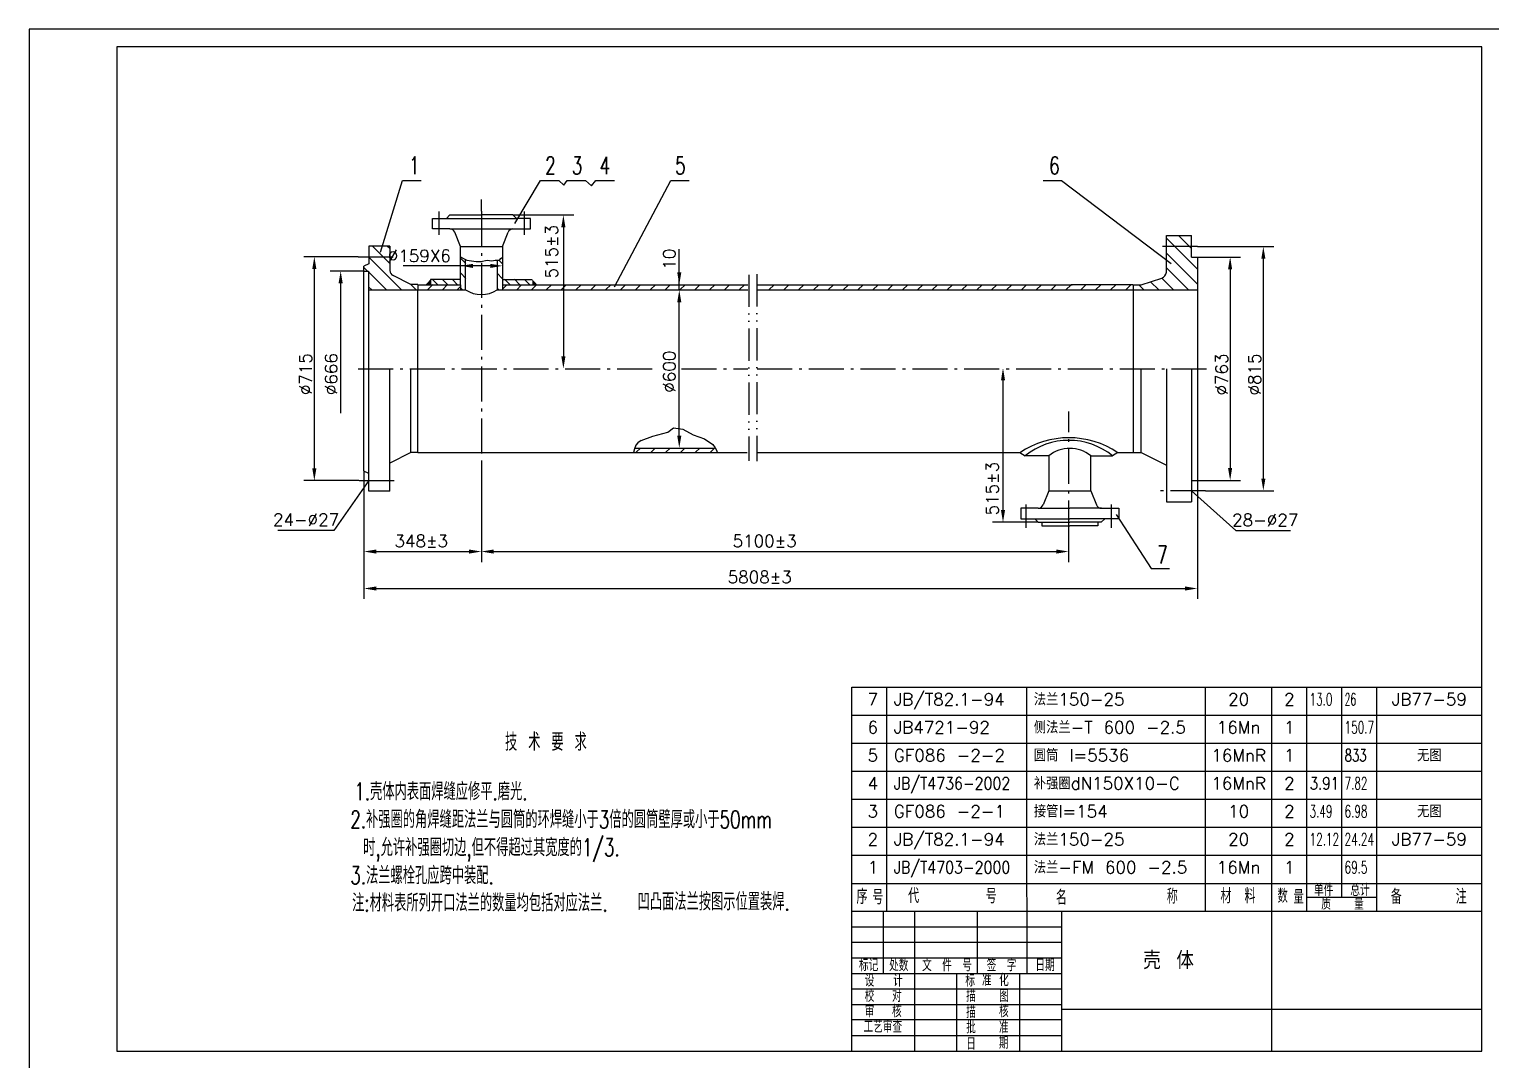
# Model space of a CAD drawing. Extents: x 0 to 2851, y -28 to 1393.
# Drawn here: x 2010.8 to 2428.4, y 1098.3 to 1392.8 of the extents above; entities that cross this region are included whole.
import ezdxf
from ezdxf.enums import TextEntityAlignment as Align

# ---------------------------------------------------------------- set-up
doc = ezdxf.new("R2010")
doc.units = 0
doc.header["$LTSCALE"] = 8
doc.header["$MEASUREMENT"] = 0
doc.linetypes.add('CENTER', pattern=[1.85, 1.25, -0.25, 0.1, -0.25])
doc.linetypes.add('PHANTOM', pattern=[1.902, 1.15, -0.25, 0.001, -0.25, 0.001, -0.25])
doc.layers.get('0').update_dxf_attribs({"linetype": 'CONTINUOUS'})
for name, color, linetype in [('1', 1, 'CONTINUOUS'), ('CC', 3, 'CONTINUOUS'), ('DD', 3, 'PHANTOM'), ('HZ', 1, 'CONTINUOUS'), ('X', 3, 'CONTINUOUS'), ('YY', 3, 'CONTINUOUS'), ('ZX', 1, 'CENTER')]:
    doc.layers.add(name, color=color, linetype=linetype)
doc.styles.add('HZ', font='txt', dxfattribs={"bigfont": 'hztxt'})

# ---------------------------------------------------------------- blocks, each defined once
blk = doc.blocks.new('QTFL')
for p, q in [((289.27, 156.11), (289.27, 155.11)), ((289.27, 155.11), (297.27, 155.11)), ((305.27, 155.11), (297.27, 155.11)), ((305.27, 156.11), (305.27, 155.11))]:
    blk.add_line(p, q)
at = {"layer": 'CC'}
blk.add_line((310.54, 158.32), (320.49, 142.9), dxfattribs=at)
at = {"layer": 'X'}
blk.add_line((320.49, 142.9), (325.77, 142.9), dxfattribs=at)
at = {"style": 'HZ', "width": 0.7}
blk.add_text('7', height=5, dxfattribs=at).set_placement((322.23, 144.35))
blk = doc.blocks.new('*X148')
at = {"color": 0}
for p, q in [((332.08, 234.32), (328.35, 238.05)), ((333.76, 228.4), (324.88, 237.28)), ((333.76, 224.16), (324.88, 233.04)), ((326.93, 222.5), (323.53, 225.9)), ((331.18, 222.5), (324.88, 228.8)), ((318.45, 222.5), (316.95, 224)), ((322.69, 222.5), (320.33, 224.86))]:
    blk.add_line(p, q, dxfattribs=at)
blk = doc.blocks.new('*X147')
at = {"color": 0}
for p, q in [((103, 230.06), (98.06, 235)), ((103, 234.3), (102.3, 235)), ((106.32, 222.5), (97, 231.82)), ((96.67, 227.91), (95.63, 228.94)), ((102.07, 222.5), (97, 227.57)), ((97.83, 222.5), (97, 223.33)), ((110.56, 222.5), (109.05, 224.01))]:
    blk.add_line(p, q, dxfattribs=at)
blk = doc.blocks.new('*X146')
at = {"color": 0}
for p, q in [((211.31, 222.5), (212.81, 224)), ((215.55, 222.5), (217.05, 224)), ((219.79, 222.5), (221.29, 224)), ((224.04, 222.5), (225.54, 224)), ((228.28, 222.5), (229.78, 224)), ((232.52, 222.5), (234.02, 224)), ((236.76, 222.5), (238.26, 224)), ((241.01, 222.5), (242.51, 224)), ((245.25, 222.5), (246.75, 224)), ((249.49, 222.5), (250.99, 224)), ((253.74, 222.5), (255.24, 224)), ((257.98, 222.5), (259.48, 224)), ((262.22, 222.5), (263.72, 224)), ((266.46, 222.5), (267.96, 224)), ((270.71, 222.5), (272.21, 224)), ((274.95, 222.5), (276.45, 224)), ((279.19, 222.5), (280.69, 224)), ((283.43, 222.5), (284.93, 224)), ((287.68, 222.5), (289.18, 224)), ((291.92, 222.5), (293.42, 224)), ((296.16, 222.5), (297.66, 224)), ((300.4, 222.5), (301.9, 224)), ((304.65, 222.5), (306.15, 224)), ((308.89, 222.5), (310.39, 224))]:
    blk.add_line(p, q, dxfattribs=at)
blk = doc.blocks.new('*X145')
for p, q in [((137.27, 224.07), (135.8, 225.54)), ((140.1, 224.07), (138.64, 225.53)), ((142.93, 224.07), (141.49, 225.51))]:
    blk.add_line(p, q)
blk = doc.blocks.new('*X144')
for p, q in [((111, 224.01), (111.05, 224.07)), ((113.79, 222.56), (115.27, 224.04)), ((118.03, 222.56), (119.49, 224.02)), ((122.27, 222.56), (123.18, 223.46))]:
    blk.add_line(p, q)
blk = doc.blocks.new('*X143')
for p, q in [((173.42, 176.13), (174.6, 177.31)), ((177.67, 176.13), (178.84, 177.31)), ((181.91, 176.13), (183.09, 177.31)), ((186.15, 176.13), (187.33, 177.31)), ((190.39, 176.13), (191.57, 177.31)), ((194.64, 176.13), (195.81, 177.31))]:
    blk.add_line(p, q)
blk = doc.blocks.new('*X142')
for p, q in [((90.56, 130.06), (89.12, 131.49)), ((90.56, 125.81), (89.12, 127.25)), ((89.48, 122.65), (89.12, 123.01))]:
    blk.add_line(p, q)
blk = doc.blocks.new('QT')
for p, q in [((115.18, 242.93), (119.18, 242.93)), ((115.18, 239.93), (115.18, 242.93)), ((119.18, 242.93), (120.18, 243.93)), ((119.18, 242.93), (139.18, 242.93)), ((120.18, 243.93), (129.18, 243.93)), ((124.68, 242.93), (124.68, 242.95)), ((138.18, 243.93), (129.18, 243.93)), ((133.68, 242.95), (133.68, 242.93)), ((139.18, 242.93), (138.18, 243.93)), ((143.18, 242.93), (139.18, 242.93)), ((143.18, 239.93), (143.18, 242.93)), ((120.16, 239.93), (115.18, 239.93)), ((120.16, 239.93), (138.62, 239.93)), ((123.18, 234.93), (121.55, 238.99)), ((135.18, 234.93), (136.8, 238.99)), ((138.19, 239.93), (143.18, 239.93)), ((324.88, 238.05), (332.08, 238.05)), ((324.88, 227.55), (324.88, 238.05)), ((332.08, 231.91), (332.08, 238.05)), ((97, 235), (97, 230)), ((103, 235), (97, 235)), ((103, 235), (103, 228.04)), ((123.18, 224), (123.18, 234.93)), ((123.18, 234.93), (135.18, 234.93)), ((135.18, 234.93), (135.18, 224)), ((97, 230), (95.56, 229.28)), ((124.68, 222.5), (124.68, 231.19)), ((133.68, 231), (133.68, 222.5)), ((332.08, 231.91), (333.76, 231.91)), ((333.76, 231.91), (333.76, 222.5)), ((95.56, 227.91), (96.88, 227.91)), ((95.63, 227.97), (95.63, 229.28)), ((95.63, 170.77), (95.63, 227.97)), ((97, 222.56), (97, 227.86)), ((108.98, 224.01), (103.97, 226.64)), ((114.63, 225.5), (114.63, 224)), ((123.18, 225.5), (114.63, 225.5)), ((135.18, 225.5), (143.72, 225.5)), ((317.7, 224), (323.52, 225.9)), ((96.88, 222.5), (111.02, 222.5)), ((97, 165), (97, 222.56)), ((111, 224.01), (108.98, 224.01)), ((111, 224), (111, 222.55)), ((111, 224), (123.18, 224)), ((111, 176), (111, 222.5)), ((111.02, 222.5), (124.68, 222.5)), ((123.18, 224), (123.18, 222.54)), ((133.67, 222.5), (205.28, 222.5)), ((133.68, 222.5), (135.2, 222.5)), ((135.18, 224), (205.28, 224)), ((135.18, 224), (135.18, 222.5)), ((208, 224), (297.94, 224)), ((208, 222.5), (313.14, 222.5)), ((313.14, 224), (297.63, 224)), ((315.32, 224), (313.14, 224)), ((313.14, 222.5), (315.34, 222.5)), ((315.34, 224), (317.7, 224)), ((315.34, 224), (315.34, 176)), ((315.34, 222.5), (333.76, 222.5)), ((333.76, 222.5), (333.76, 168.09)), ((103, 165), (103, 200)), ((108.98, 176.02), (108.98, 200.02)), ((317.7, 176.05), (317.7, 200)), ((324.88, 200), (324.88, 161.95)), ((332.08, 200), (332.08, 161.95)), ((108.98, 176), (103, 173)), ((111, 176), (108.98, 176)), ((111, 176), (205.14, 176)), ((173.23, 177.31), (195.67, 177.31)), ((207.87, 176), (283, 176)), ((283, 176), (284.5, 175.11)), ((311, 176), (309.5, 175.11)), ((311, 176), (315.34, 176)), ((315.34, 176.05), (317.7, 176.05)), ((317.7, 176.05), (324.88, 172.45)), ((291.27, 175.11), (284.5, 175.11)), ((291.27, 175.11), (291.27, 165.11)), ((303.27, 175.11), (309.5, 175.11)), ((303.27, 165.11), (303.27, 175.11)), ((97, 170), (95.63, 170.68)), ((332.08, 168.09), (333.76, 168.09)), ((103, 165), (97, 165)), ((291.27, 165.11), (289.65, 161.05)), ((291.27, 165.11), (303.27, 165.11)), ((303.27, 165.11), (304.9, 161.05)), ((288.26, 160.11), (283.27, 160.11)), ((283.27, 160.11), (283.27, 157.11)), ((288.26, 160.11), (297.27, 160.11)), ((306.29, 160.11), (297.27, 160.11)), ((306.29, 160.11), (311.27, 160.11)), ((311.27, 160.11), (311.27, 157.11)), ((324.88, 161.95), (332.08, 161.95)), ((283.27, 157.11), (297.27, 157.11)), ((287.27, 157.11), (288.27, 156.11)), ((288.27, 156.11), (297.27, 156.11)), ((311.27, 157.11), (297.27, 157.11)), ((306.27, 156.11), (297.27, 156.11)), ((307.27, 157.11), (306.27, 156.11))]:
    blk.add_line(p, q)
at = {"color": 3}
for p, q in [((135.14, 230.06), (134.19, 231.01)), ((135.14, 225.81), (133.7, 227.25)), ((134.18, 222.52), (133.7, 223.01))]:
    blk.add_line(p, q, dxfattribs=at)
for centre, radius, start, end in [((120.16, 238.43), 1.5, 21.8014, 90), ((138.19, 238.43), 1.5, 90, 158.1986), ((104.5, 228.04), 1.5, 180, 249.444), ((322.94, 227.77), 1.96, 287.2317, 353.5869), ((129.17, 229.47), 8.29, 237.1602, 302.8864), ((297, 155.15), 25.11, 56.1139, 123.8861), ((297, 159.52), 19.99, 51.2901, 128.7099), ((297.27, 167.62), 9.6, 51.3261, 128.6739), ((288.26, 161.61), 1.5, 270, 338.1986), ((306.29, 161.61), 1.5, 201.8014, 270)]:
    blk.add_arc(centre, radius, start, end)
for points in [[(114.63, 224), (114.63, 225.5), (113.22, 224.02)], [(143.72, 224), (143.72, 225.5), (145.13, 224.02)]]:
    blk.add_solid(points)
at = {"layer": 'CC'}
for p, q in [((100.36, 233.31), (106.68, 253.75)), ((151.34, 253.75), (152.76, 252.42)), ((152.76, 252.42), (153.66, 253.75)), ((158.94, 253.75), (160.62, 252.21)), ((160.62, 252.21), (161.88, 253.75)), ((294.93, 253.75), (326.26, 230.07)), ((138.24, 243.93), (155.6, 243.93)), ((152.6, 240.43), (152.6, 203.5)), ((185.71, 222.63), (185.71, 234.14)), ((333.77, 234.9), (355.56, 234.9)), ((93.95, 232), (78.45, 232)), ((123.18, 231.97), (124.11, 231.5)), ((124.11, 231.5), (125.03, 231)), ((125.03, 231), (126.35, 230.78)), ((126.35, 230.78), (127.69, 230.59)), ((127.69, 230.59), (129.03, 230.59)), ((129.03, 230.59), (130.85, 231)), ((130.85, 231), (132.19, 230.78)), ((132.19, 230.78), (133.11, 231)), ((133.11, 231), (134.35, 231)), ((134.35, 231), (134.77, 231.5)), ((134.77, 231.5), (135.2, 231.9)), ((333.82, 231.91), (346.08, 231.91)), ((352.56, 231.4), (352.56, 168.6)), ((81.45, 228.5), (81.45, 171.5)), ((95.57, 227.91), (85.97, 227.91)), ((131.73, 229.38), (106.87, 229.38)), ((343.08, 228.41), (343.08, 171.59)), ((88.97, 224.41), (88.97, 187.32)), ((185.71, 180.79), (185.71, 219)), ((278.19, 159.61), (278.19, 196.66)), ((129.18, 172.96), (129.18, 144.74)), ((129.18, 172.96), (129.18, 144.74)), ((94.19, 168), (78.45, 168)), ((95.63, 170.71), (95.63, 144.74)), ((333.76, 168.09), (333.76, 134.24)), ((333.82, 168.09), (346.08, 168.09)), ((336.08, 165.1), (355.56, 165.1)), ((288.21, 156.11), (275.19, 156.11)), ((296.91, 152.27), (296.91, 144.74)), ((99.13, 147.74), (125.68, 147.74)), ((132.68, 147.74), (293.77, 147.74)), ((95.63, 144.67), (95.63, 134.18)), ((99.13, 137.18), (330.45, 137.18))]:
    blk.add_line(p, q, dxfattribs=at)
for points in [[(153.18, 240.43), (152.01, 240.43), (152.6, 243.93)], [(353.15, 231.4), (351.98, 231.4), (352.56, 234.9)], [(82.03, 228.5), (80.87, 228.5), (81.45, 232)], [(126.78, 228.79), (126.78, 229.96), (123.28, 229.38)], [(131.73, 228.79), (131.73, 229.96), (135.23, 229.38)], [(343.66, 228.41), (342.49, 228.41), (343.08, 231.91)], [(89.55, 224.41), (88.38, 224.41), (88.97, 227.91)], [(186.29, 227.5), (185.13, 227.5), (185.71, 224)], [(186.29, 219), (185.13, 219), (185.71, 222.5)], [(153.18, 203.5), (152.01, 203.5), (152.6, 200)], [(278.78, 196.66), (277.61, 196.66), (278.19, 200.16)], [(186.29, 180.84), (185.13, 180.84), (185.71, 177.34)], [(82.03, 171.5), (80.87, 171.5), (81.45, 168)], [(343.66, 171.59), (342.49, 171.59), (343.08, 168.09)], [(353.15, 168.6), (351.98, 168.6), (352.56, 165.1)], [(278.78, 159.61), (277.61, 159.61), (278.19, 156.11)], [(99.13, 147.15), (99.13, 148.32), (95.63, 147.74)], [(125.68, 147.15), (125.68, 148.32), (129.18, 147.74)], [(132.68, 147.15), (132.68, 148.32), (129.18, 147.74)], [(293.41, 147.15), (293.41, 148.32), (296.91, 147.74)], [(99.13, 136.6), (99.13, 137.76), (95.63, 137.18)], [(330.23, 136.6), (330.23, 137.76), (333.73, 137.18)]]:
    blk.add_solid(points, dxfattribs=at)
at = {"layer": 'DD'}
for p, q in [((205.54, 226.85), (205.54, 173.67)), ((207.87, 226.97), (207.87, 176.51)), ((207.87, 176.51), (207.87, 173.55))]:
    blk.add_line(p, q, dxfattribs=at)
at = {"layer": 'X'}
for p, q in [((106.68, 253.75), (111.96, 253.75)), ((138.69, 241.48), (146.05, 253.75)), ((146.05, 253.75), (151.34, 253.75)), ((153.66, 253.75), (158.94, 253.75)), ((161.88, 253.75), (167.17, 253.75)), ((167.19, 223.42), (183.28, 253.75)), ((183.28, 253.75), (188.56, 253.75)), ((289.64, 253.75), (294.93, 253.75)), ((129.18, 245), (129.18, 248.39)), ((174.83, 179.52), (178.12, 180.7)), ((178.12, 180.7), (182.41, 181.9)), ((182.41, 181.9), (184.05, 183.07)), ((184.05, 183.07), (186.69, 182.69)), ((186.69, 182.69), (189.66, 181.1)), ((189.66, 181.1), (192.96, 179.91)), ((192.96, 179.91), (195.26, 178.33)), ((172.93, 177.07), (172.67, 176.07)), ((173.27, 178.1), (172.93, 177.07)), ((173.85, 178.79), (173.27, 178.1)), ((174.83, 179.52), (173.85, 178.79)), ((195.26, 178.33), (195.99, 177.38)), ((195.99, 177.38), (196.31, 176.69)), ((196.31, 176.69), (196.51, 176.14)), ((97, 168), (86.98, 153.79)), ((332.08, 165.1), (344.7, 153.79)), ((86.98, 153.79), (71.05, 153.79)), ((344.7, 153.79), (360.29, 153.79))]:
    blk.add_line(p, q, dxfattribs=at)
at = {"layer": 'YY'}
for p, q in [((135.18, 222.74), (136.44, 224)), ((139.21, 222.45), (140.68, 224)), ((143.55, 222.63), (144.93, 224)), ((147.8, 222.63), (149.17, 224)), ((152.04, 222.63), (153.41, 224)), ((156.28, 222.63), (157.65, 224)), ((160.52, 222.63), (161.9, 224)), ((164.77, 222.63), (166.14, 224)), ((169.01, 222.63), (170.38, 224)), ((173.25, 222.63), (174.63, 224)), ((177.5, 222.63), (178.87, 224)), ((181.74, 222.63), (183.11, 224)), ((185.98, 222.63), (187.35, 224)), ((190.22, 222.63), (191.6, 224)), ((194.47, 222.63), (195.84, 224)), ((198.71, 222.63), (200.08, 224)), ((202.95, 222.63), (204.32, 224)), ((313.24, 222.49), (314.68, 223.94))]:
    blk.add_line(p, q, dxfattribs=at)
at = {"layer": 'ZX'}
for p, q in [((116.98, 244.87), (116.98, 238.24)), ((129.18, 245), (129.18, 173.02)), ((141.37, 244.87), (141.37, 238.24)), ((333.71, 234.9), (323.28, 234.9)), ((94.01, 232), (104.43, 232)), ((93.94, 200), (178.87, 200)), ((186.38, 200), (205.28, 200)), ((207.92, 200), (336.75, 200)), ((297, 152.29), (297, 187.79)), ((94.25, 168), (105.6, 168)), ((336.02, 165.1), (323.1, 165.1)), ((284.8, 154.55), (284.8, 161.17)), ((309.2, 154.55), (309.2, 161.17))]:
    blk.add_line(p, q, dxfattribs=at)
at = {"layer": 'YY'}
for name, p in [('*X148', (0, 0)), ('*X147', (0, 0)), ('*X142', (34.18, 100)), ('*X145', (-20.55, -0.07)), ('*X145', (0, 0)), ('*X144', (0, 0)), ('*X146', (0, 0)), ('*X143', (0, 0))]:
    blk.add_blockref(name, p, dxfattribs=at)
at = {"style": 'HZ', "width": 0.7}
for s, p in [('1 ', (108.54, 255.57)), ('2', (147.39, 255.57)), ('3', (155, 255.57)), ('4', (162.94, 255.57)), ('5 ', (184.52, 255.57)), ('6', (291.37, 255.57))]:
    blk.add_text(s, height=5, dxfattribs=at).set_placement(p)

msp = doc.modelspace()

# ---------------------------------------------------------------- linework, layer by layer
for p, q in [((2425.82, 1387.78), (2035.82, 1387.78)), ((2035.82, 1387.78), (2035.82, 1100.78)), ((2425.82, 1100.78), (2425.82, 1387.78)), ((2245.82, 1204.78), (2425.82, 1204.78)), ((2245.82, 1148.78), (2245.82, 1204.78)), ((2255.82, 1148.78), (2255.82, 1204.78)), ((2295.82, 1148.78), (2295.82, 1204.78)), ((2346.82, 1148.78), (2346.82, 1204.78)), ((2365.82, 1148.78), (2365.82, 1204.78)), ((2375.82, 1148.78), (2375.82, 1204.78)), ((2385.82, 1148.78), (2385.82, 1204.78)), ((2395.82, 1148.78), (2395.82, 1204.78)), ((2245.82, 1100.78), (2245.82, 1148.81)), ((2245.82, 1148.69), (2425.82, 1148.69)), ((2255.82, 1140.78), (2255.82, 1148.78)), ((2295.88, 1140.78), (2295.82, 1148.78)), ((2346.89, 1140.78), (2346.89, 1148.78)), ((2365.82, 1140.78), (2365.82, 1148.78)), ((2375.82, 1140.78), (2375.82, 1148.78)), ((2385.82, 1144.78), (2385.82, 1148.78)), ((2395.82, 1140.78), (2395.82, 1148.78)), ((2245.82, 1140.78), (2425.82, 1140.78)), ((2254.81, 1140.83), (2254.81, 1123.03)), ((2263.82, 1100.78), (2263.82, 1140.83)), ((2281.76, 1123.03), (2281.76, 1140.83)), ((2295.88, 1123.03), (2295.88, 1140.83)), ((2305.82, 1100.78), (2305.82, 1140.78)), ((2365.82, 1100.78), (2365.82, 1140.78)), ((2245.82, 1127.42), (2305.89, 1127.42)), ((2245.82, 1122.98), (2305.89, 1122.98)), ((2275.82, 1100.78), (2275.82, 1123.03)), ((2293.82, 1100.78), (2293.82, 1123.03)), ((2305.82, 1112.78), (2425.82, 1112.78)), ((2035.82, 1100.78), (2425.82, 1100.78))]:
    msp.add_line(p, q)
at = {"layer": '1'}
for p, q in [((2375.82, 1144.78), (2395.82, 1144.78)), ((2245.82, 1136.3), (2305.89, 1136.3)), ((2245.82, 1131.86), (2305.89, 1131.86)), ((2245.82, 1118.54), (2305.89, 1118.54)), ((2245.82, 1114.1), (2305.89, 1114.1)), ((2305.89, 1109.66), (2245.82, 1109.66)), ((2245.82, 1105.22), (2305.89, 1105.22))]:
    msp.add_line(p, q, dxfattribs=at)
at = {"layer": 'X'}
for p, q in [((2430.82, 1392.78), (2010.82, 1392.78)), ((2010.82, 1392.78), (2010.82, 1095.78)), ((2245.82, 1196.78), (2425.82, 1196.78)), ((2245.82, 1188.78), (2425.82, 1188.78)), ((2245.82, 1180.78), (2425.82, 1180.78)), ((2245.82, 1172.78), (2425.82, 1172.78)), ((2245.82, 1164.78), (2425.82, 1164.78)), ((2245.82, 1156.78), (2425.82, 1156.78))]:
    msp.add_line(p, q, dxfattribs=at)

# ---------------------------------------------------------------- block references
for name in ['QT', 'QTFL']:
    msp.add_blockref(name, (2010.82, 1095.78))

# ---------------------------------------------------------------- texts
at = {"layer": 'CC', "style": 'HZ'}
for s, p in [('515%%P3 ', (2161.82, 1330.78)), ('10', (2195.42, 1327.08)), ('%%C715 ', (2091.52, 1295.78)), ('%%C666 ', (2098.82, 1295.78)), ('%%C600 ', (2195.42, 1296.48)), ('%%C763 ', (2353.22, 1295.68)), ('%%C815 ', (2362.62, 1295.68)), ('515%%P3 ', (2287.72, 1263.08))]:
    msp.add_text(s, height=3.5, rotation=90, dxfattribs=at).set_placement(p, align=Align.CENTER)
for s, p in [('%%C159X6 ', (2123.82, 1326.28)), ('24-%%C27', (2089.92, 1250.88)), ('28-%%C27', (2363.92, 1250.78)), ('348%%P3', (2122.82, 1244.78)), ('5100%%P3', (2220.92, 1244.78)), ('5808%%P3', (2219.52, 1234.48))]:
    msp.add_text(s, height=3.5, dxfattribs=at).set_placement(p, align=Align.CENTER)
at = {"layer": 'HZ', "style": 'HZ'}
for s, height, width, p in [('          技 术 要 求', 5, 0.7, (2112.83, 1186.59)), ('1.壳体内表面焊缝应修平.磨光.', 5, 0.7, (2103.68, 1172.47)), ('2.补强圈的角焊缝距法兰与圆筒的环焊缝小于3倍的圆筒壁厚或小于50mm', 5, 0.7, (2102.54, 1164.47)), ('  时,允许补强圈切边,但不得超过其宽度的1/3.', 5, 0.7, (2099.98, 1156.47)), ('3.法兰螺栓孔应跨中装配.', 5, 0.7, (2102.54, 1148.47)), ('单件', 3.5, 0.75, (2377.86, 1145.05)), ('总计', 3.5, 0.75, (2388.23, 1145.05)), ('注:材料表所列开口法兰的数量均包括对应法兰.', 5, 0.7, (2103.06, 1140.65)), ('凹凸面法兰按图示位置装焊.', 5, 0.7, (2184.6, 1140.98)), ('序', 4.2, 0.75, (2247.16, 1142.81)), ('号', 4.2, 0.75, (2251.69, 1142.68)), ('代', 4.2, 0.75, (2261.91, 1143.05)), ('号', 4.2, 0.75, (2284.09, 1142.97)), ('名', 4.2, 0.75, (2304.12, 1142.58)), ('称', 4.2, 0.75, (2335.79, 1142.88)), ('材', 4.2, 0.75, (2351.12, 1143)), ('料', 4.2, 0.75, (2358, 1143)), ('数', 3.94, 0.75, (2367.42, 1143.13)), ('量', 3.94, 0.75, (2371.96, 1142.86)), ('质', 3.5, 0.75, (2379.93, 1141.16)), ('量', 3.5, 0.75, (2389.3, 1141.14)), ('备', 4.2, 0.75, (2399.78, 1142.81)), ('注', 4.2, 0.75, (2418.35, 1142.81)), ('标记', 3.5, 0.75, (2247.87, 1123.59)), ('处数', 3.5, 0.75, (2256.47, 1123.59)), ('文', 3.5, 0.75, (2265.9, 1123.59)), ('件', 3.5, 0.75, (2271.64, 1123.59)), ('签', 3.5, 0.75, (2284.35, 1123.58)), ('字', 3.5, 0.75, (2290.09, 1123.59)), ('日期', 3.5, 0.75, (2298.28, 1123.59)), ('号', 3.5, 0.75, (2277.38, 1123.59)), ('化', 3.5, 0.75, (2287.91, 1119.32)), ('设', 3.5, 0.75, (2249.51, 1119.2)), ('计', 3.5, 0.75, (2257.62, 1119.2)), ('标', 3.5, 0.75, (2278.25, 1119.2)), ('准', 3.5, 0.75, (2282.99, 1119.32)), ('校', 3.5, 0.75, (2249.51, 1114.81)), ('对', 3.5, 0.75, (2257.3, 1114.81)), ('描', 3.5, 0.75, (2278.48, 1114.81)), ('图', 3.5, 0.75, (2287.91, 1114.81)), ('审', 3.5, 0.75, (2249.51, 1110.42)), ('核', 3.5, 0.75, (2257.3, 1110.42)), ('描', 3.5, 0.75, (2278.48, 1110.23)), ('核', 3.5, 0.75, (2287.87, 1110.42)), ('工艺审查', 3.5, 0.75, (2249.16, 1106.03)), ('批', 3.5, 0.75, (2278.48, 1105.81)), ('准', 3.5, 0.75, (2287.85, 1105.83)), ('日', 3.5, 0.75, (2278.48, 1101.15)), ('期', 3.5, 0.75, (2287.83, 1101.42))]:
    msp.add_text(s, height=height, dxfattribs=dict(at, width=width)).set_placement(p)
at = {"layer": 'X', "style": 'HZ'}
for s, p in [('7', (2253.32, 1199.53)), ('6', (2253.32, 1191.53)), ('5', (2253.32, 1183.53)), ('4', (2253.32, 1175.53)), ('3', (2253.32, 1167.53)), ('2', (2253.32, 1159.53)), ('1', (2253.32, 1151.53))]:
    msp.add_text(s, height=3.5, dxfattribs=at).set_placement(p, align=Align.RIGHT)
for s, p in [('JB/T82.1-94', (2257.82, 1199.53)), ('法兰150-25', (2297.82, 1199.53)), ('JB4721-92', (2257.82, 1191.53)), ('侧法兰-T 600 -2.5', (2297.82, 1191.53)), ('GF086 -2-2', (2257.82, 1183.53)), ('圆筒 l=5536', (2297.82, 1183.53)), ('补强圈dN150X10-C', (2297.82, 1175.53)), ('GF086 -2-1', (2257.82, 1167.53)), ('接管l=154', (2297.82, 1167.53)), ('JB/T82.1-94', (2257.82, 1159.53)), ('法兰150-25', (2297.82, 1159.53)), ('法兰-FM 600 -2.5', (2297.82, 1151.53))]:
    msp.add_text(s, height=3.5, dxfattribs=at).set_placement(p)
for s, height, p in [('20', 3.5, (2356.32, 1199.53)), ('2', 3.5, (2370.82, 1199.53)), ('JB77-59', 3.5, (2410.82, 1199.53)), ('16Mn', 3.5, (2356.32, 1191.53)), ('1', 3.5, (2370.82, 1191.53)), ('16MnR', 3.5, (2356.32, 1183.53)), ('1', 3.5, (2370.82, 1183.53)), ('无图', 3.5, (2410.82, 1183.53)), ('16MnR', 3.5, (2356.32, 1175.53)), ('2', 3.5, (2370.82, 1175.53)), ('10', 3.5, (2356.32, 1167.53)), ('2', 3.5, (2370.82, 1167.53)), ('无图', 3.5, (2410.82, 1167.53)), ('20', 3.5, (2356.32, 1159.53)), ('2', 3.5, (2370.82, 1159.53)), ('JB77-59', 3.5, (2410.82, 1159.53)), ('16Mn', 3.5, (2356.32, 1151.53)), ('1', 3.5, (2370.82, 1151.53)), ('壳 体', 5, (2336.32, 1124.18))]:
    msp.add_text(s, height=height, dxfattribs=at).set_placement(p, align=Align.CENTER)
for s, width, p, p2 in [('13.0 ', 0.719151, (2376.62, 1199.53), (2385.02, 1199.53)), ('26   ', 0.683408, (2386.62, 1199.53), (2395.02, 1199.53)), ('150.7', 0.685714, (2386.62, 1191.53), (2395.02, 1191.53)), ('833 ', 0.684944, (2386.62, 1183.53), (2395.02, 1183.53)), ('3.91', 0.9, (2376.62, 1175.53), (2385.02, 1175.53)), ('7.82 ', 0.625445, (2386.62, 1175.53), (2395.02, 1175.53)), ('3.49 ', 0.625445, (2376.62, 1167.53), (2385.02, 1167.53)), ('6.98 ', 0.625445, (2386.62, 1167.53), (2395.02, 1167.53)), ('12.12', 0.72, (2376.62, 1159.53), (2385.02, 1159.53)), ('24.24', 0.6, (2386.62, 1159.53), (2395.02, 1159.53)), ('69.5 ', 0.625445, (2386.62, 1151.53), (2395.02, 1151.53))]:
    msp.add_text(s, height=3.5, dxfattribs=dict(at, width=width)).set_placement(p, p2, align=Align.FIT)
at = {"layer": 'X', "style": 'HZ', "width": 0.85}
for s, p in [('JB/T4736-2002', (2257.82, 1175.53)), ('JB/T4703-2000', (2257.82, 1151.53))]:
    msp.add_text(s, height=3.5, dxfattribs=at).set_placement(p)

doc.saveas('drawing.dxf')
